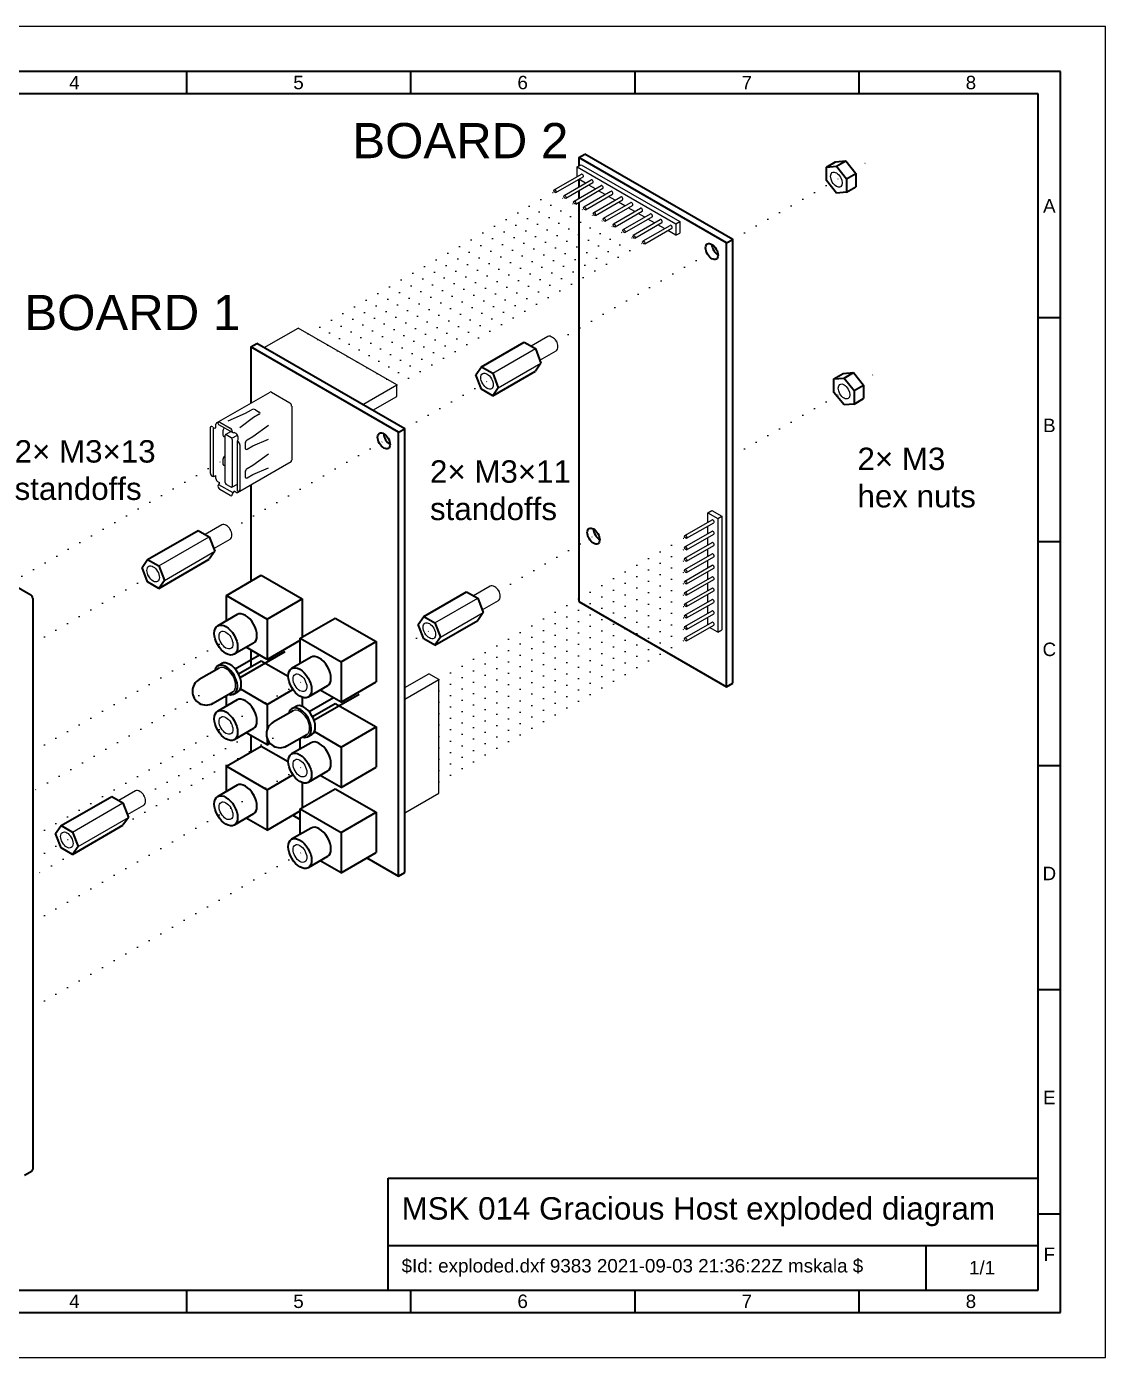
# Model space of a CAD drawing. Header units: millimetres. Extents: x 0 to 420, y 0 to 297.
# Drawn here: x 179.3 to 420, y 0 to 297 of the extents above; entities that cross this region are included whole.
import ezdxf

# ---------------------------------------------------------------- set-up
doc = ezdxf.new("R2010")
doc.units = ezdxf.units.MM
doc.linetypes.add('ACAD_ISO07W100', pattern=[3, 0.1, -2.9])
for name, color, linetype, lineweight, true_color in [('assembly lines', 14, 'ACAD_ISO07W100', 25, 0x800000), ('details', 7, 'Continuous', 25, 0x000000), ('frame', 5, 'Continuous', 35, 0x0000ff), ('holes', 7, 'Continuous', 35, 0x000000), ('notes', 94, 'Continuous', 25, 0x008000), ('outlines', 7, 'Continuous', 35, 0x000000), ('paper outline', 1, 'Continuous', 25, 0xff0000)]:
    doc.layers.add(name, color=color, linetype=linetype, lineweight=lineweight, true_color=true_color)
doc.styles.add('textstyle0', font='')
doc.styles.add('textstyle10', font='')
doc.styles.add('textstyle18', font='')
doc.styles.add('textstyle19', font='')
doc.styles.add('textstyle2', font='')
doc.styles.add('textstyle20', font='')
doc.styles.add('textstyle21', font='')
doc.styles.add('textstyle22', font='')
doc.styles.add('textstyle23', font='')
doc.styles.add('textstyle24', font='')
doc.styles.add('textstyle25', font='')
doc.styles.add('textstyle26', font='')
doc.styles.add('textstyle27', font='')
doc.styles.add('textstyle28', font='')
doc.styles.add('textstyle29', font='')
doc.styles.add('textstyle30', font='')
doc.styles.add('textstyle34', font='')
doc.styles.add('textstyle35', font='')
doc.styles.add('textstyle36', font='')
doc.styles.add('textstyle38', font='')
doc.styles.add('textstyle39', font='')
doc.styles.add('textstyle4', font='')
doc.styles.add('textstyle6', font='')
doc.styles.add('textstyle8', font='')
doc.styles.get('textstyle0').set_extended_font_data('Nimbus Sans L')
doc.styles.get('textstyle10').set_extended_font_data('Nimbus Sans L')
doc.styles.get('textstyle18').set_extended_font_data('Nimbus Sans L')
doc.styles.get('textstyle19').set_extended_font_data('Nimbus Sans L')
doc.styles.get('textstyle2').set_extended_font_data('Nimbus Sans L')
doc.styles.get('textstyle20').set_extended_font_data('Nimbus Sans L')
doc.styles.get('textstyle21').set_extended_font_data('Nimbus Sans L')
doc.styles.get('textstyle22').set_extended_font_data('Nimbus Sans L')
doc.styles.get('textstyle23').set_extended_font_data('Nimbus Sans L')
doc.styles.get('textstyle24').set_extended_font_data('Nimbus Sans L')
doc.styles.get('textstyle25').set_extended_font_data('Nimbus Sans L')
doc.styles.get('textstyle26').set_extended_font_data('Nimbus Sans L')
doc.styles.get('textstyle27').set_extended_font_data('Nimbus Sans L')
doc.styles.get('textstyle28').set_extended_font_data('Nimbus Sans L')
doc.styles.get('textstyle29').set_extended_font_data('Nimbus Sans L')
doc.styles.get('textstyle30').set_extended_font_data('Nimbus Sans L')
doc.styles.get('textstyle34').set_extended_font_data('Nimbus Sans L')
doc.styles.get('textstyle35').set_extended_font_data('Nimbus Sans L')
doc.styles.get('textstyle36').set_extended_font_data('Nimbus Sans L')
doc.styles.get('textstyle38').set_extended_font_data('Nimbus Sans L')
doc.styles.get('textstyle39').set_extended_font_data('Nimbus Sans L')
doc.styles.get('textstyle4').set_extended_font_data('Nimbus Sans L')
doc.styles.get('textstyle6').set_extended_font_data('Nimbus Sans L')
doc.styles.get('textstyle8').set_extended_font_data('Nimbus Sans L')

msp = doc.modelspace()

# ---------------------------------------------------------------- linework, layer by layer
at = {"layer": 'assembly lines'}
for p, q in [((363.73, 265), (368.06, 267.5)), ((336.9, 249.51), (360.92, 263.38)), ((242.13, 228.45), (297.24, 260.27)), ((244.33, 227.18), (299.44, 258.99)), ((246.53, 225.91), (301.64, 257.72)), ((248.73, 224.64), (303.83, 256.45)), ((250.93, 223.37), (306.03, 255.18)), ((253.13, 222.1), (308.23, 253.91)), ((255.33, 220.83), (310.43, 252.64)), ((257.53, 219.56), (312.63, 251.37)), ((259.73, 218.29), (314.83, 250.1)), ((261.93, 217.02), (317.03, 248.83)), ((297.55, 226.79), (333.19, 247.37)), ((365.44, 217.72), (369.77, 220.22)), ((263.72, 207.26), (283.05, 218.42)), ((336.9, 201.25), (362.63, 216.1)), ((224.79, 184.78), (260.02, 205.12)), ((175.66, 172.85), (223.62, 200.54)), ((271.28, 151.3), (326.38, 183.11)), ((284.67, 171.09), (306.79, 183.87)), ((271.28, 148.76), (326.38, 180.57)), ((180.7, 159.32), (208.56, 175.41)), ((271.28, 146.22), (326.38, 178.03)), ((271.28, 143.68), (326.38, 175.49)), ((271.28, 141.14), (326.38, 172.95)), ((271.28, 138.6), (326.38, 170.41)), ((271.28, 136.06), (326.38, 167.87)), ((271.28, 133.52), (326.38, 165.33)), ((180.7, 135.19), (224.9, 160.72)), ((263.72, 159), (270.17, 162.72)), ((271.28, 130.98), (326.38, 162.79)), ((271.28, 128.44), (326.38, 160.25)), ((180.7, 116.14), (241.4, 151.19)), ((217.78, 147.72), (180.7, 126.3)), ((234.28, 138.19), (180.7, 107.25)), ((205.53, 125.4), (229.08, 139)), ((180.7, 97.09), (241.4, 132.14)), ((180.7, 111.06), (189.3, 116.03)), ((180.7, 78.04), (241.4, 113.09))]:
    msp.add_line(p, q, dxfattribs=at)
at = {"layer": 'details'}
for p, q in [((302.2, 265.67), (303.06, 266.17)), ((302.2, 265.67), (324.2, 252.97)), ((302.2, 263.55), (302.2, 265.67)), ((303.06, 266.17), (325.06, 253.47)), ((297.06, 260.59), (303.11, 264.08)), ((297.43, 259.95), (303.48, 263.45)), ((299.26, 259.32), (305.31, 262.81)), ((299.63, 258.68), (305.68, 262.18)), ((301.46, 258.05), (307.51, 261.54)), ((304.03, 262.07), (302.57, 262.92)), ((306.23, 260.8), (304.77, 261.65)), ((301.83, 257.41), (307.88, 260.91)), ((303.66, 256.78), (309.71, 260.27)), ((304.03, 256.14), (310.08, 259.64)), ((305.86, 255.51), (311.91, 259)), ((308.43, 259.53), (306.96, 260.38)), ((310.63, 258.26), (309.16, 259.11)), ((306.23, 254.87), (312.28, 258.37)), ((308.06, 254.24), (314.11, 257.73)), ((308.43, 253.6), (314.48, 257.1)), ((310.26, 252.97), (316.31, 256.46)), ((310.63, 252.33), (316.68, 255.83)), ((312.83, 256.99), (311.36, 257.84)), ((315.03, 255.72), (313.56, 256.57)), ((312.46, 251.7), (318.51, 255.19)), ((312.83, 251.06), (318.88, 254.56)), ((314.66, 250.43), (320.71, 253.92)), ((315.03, 249.79), (321.08, 253.29)), ((317.23, 254.45), (315.76, 255.3)), ((316.86, 249.16), (322.91, 252.65)), ((319.43, 253.18), (317.96, 254.03)), ((321.63, 251.91), (320.16, 252.76)), ((324.2, 252.97), (325.06, 253.47)), ((324.2, 252.97), (324.2, 250.43)), ((325.06, 253.47), (325.06, 250.93)), ((317.23, 248.52), (323.28, 252.02)), ((324.2, 250.43), (322.36, 251.49)), ((324.2, 250.43), (325.06, 250.93)), ((232.37, 225.36), (239.93, 229.72)), ((261.93, 217.02), (239.93, 229.72)), ((295.64, 227.81), (291.92, 225.66)), ((283.32, 219.63), (292.85, 225.13)), ((293.85, 222.54), (297.48, 224.63)), ((284.57, 216.41), (294.09, 221.91)), ((254.37, 212.66), (261.93, 217.02)), ((261.93, 214.48), (261.93, 217.02)), ((221.71, 208.54), (233.67, 215.44)), ((233.97, 215.41), (238.04, 213.06)), ((256.57, 211.39), (261.93, 214.48)), ((228.21, 210.74), (229.51, 211.49)), ((230.38, 211.49), (231.24, 210.99)), ((238.48, 212.31), (238.48, 200.21)), ((221.59, 207.42), (221.59, 208.26)), ((222.15, 208.23), (225.35, 206.38)), ((222.45, 208.71), (224.79, 207.36)), ((224.32, 208.99), (228.21, 210.74)), ((229.95, 209.74), (226.91, 207.49)), ((233.28, 207.96), (229.82, 205.46)), ((231.24, 210.49), (229.95, 209.74)), ((220.33, 197.39), (220.33, 207.49)), ((221.02, 196.58), (221.02, 207.5)), ((223.15, 206.81), (223.15, 205.81)), ((223.62, 195.29), (223.62, 205.79)), ((223.72, 205.97), (224.9, 206.65)), ((223.88, 205.94), (224.97, 205.31)), ((225.15, 205.12), (226.4, 205.84)), ((226.09, 206.16), (225.66, 206.41)), ((226.52, 204.76), (226.52, 205.41)), ((229.82, 205.46), (228.52, 204.71)), ((229.82, 203.46), (233.28, 204.96)), ((225.23, 204.86), (225.23, 194.36)), ((226.37, 193.42), (226.37, 204.59)), ((226.91, 203.69), (226.91, 193.59)), ((228.08, 203.96), (228.08, 202.96)), ((228.52, 202.71), (229.82, 203.46)), ((223.15, 200.41), (223.15, 199.41)), ((226.4, 193.03), (238.35, 199.93)), ((229.82, 199.06), (228.52, 198.31)), ((233.28, 201.56), (229.82, 199.06)), ((221.28, 196.64), (221.59, 196.81)), ((221.59, 196.16), (221.59, 196.81)), ((228.08, 197.56), (228.08, 196.56)), ((228.52, 196.31), (229.82, 197.06)), ((229.82, 197.06), (233.28, 198.56)), ((222.45, 195.16), (222.02, 195.41)), ((222.15, 194.84), (225.35, 192.99)), ((224.79, 192.36), (222.45, 193.71)), ((224.97, 194.21), (223.88, 194.84)), ((225.15, 194.2), (226.37, 194.9)), ((226.09, 193.06), (225.66, 193.31)), ((331.34, 188.52), (332.21, 189.02)), ((331.34, 188.52), (333.54, 187.25)), ((331.34, 186.4), (331.34, 188.52)), ((332.21, 189.02), (334.41, 187.75)), ((333.54, 187.25), (334.41, 187.75)), ((333.54, 187.25), (333.54, 161.84)), ((334.41, 187.75), (334.41, 162.34)), ((222.89, 185.81), (219.17, 183.66)), ((326.2, 183.43), (332.26, 186.93)), ((326.2, 180.89), (332.26, 184.39)), ((326.58, 182.8), (332.63, 186.29)), ((331.34, 183.86), (331.34, 185.55)), ((208.83, 176.63), (220.09, 183.13)), ((221.1, 180.53), (224.72, 182.62)), ((326.2, 178.35), (332.26, 181.85)), ((326.58, 180.26), (332.63, 183.75)), ((326.58, 177.72), (332.63, 181.21)), ((331.34, 181.32), (331.34, 183.01)), ((210.08, 173.41), (221.34, 179.91)), ((326.2, 175.81), (332.26, 179.31)), ((326.58, 175.18), (332.63, 178.67)), ((331.34, 178.78), (331.34, 180.47)), ((326.2, 173.27), (332.26, 176.77)), ((326.58, 172.64), (332.63, 176.13)), ((331.34, 176.24), (331.34, 177.93)), ((331.34, 173.7), (331.34, 175.39)), ((326.2, 170.73), (332.26, 174.23)), ((326.58, 170.1), (332.63, 173.59)), ((331.34, 171.16), (331.34, 172.85)), ((270.44, 163.93), (279.97, 169.43)), ((282.76, 172.11), (279.05, 169.97)), ((326.2, 168.19), (332.26, 171.69)), ((326.58, 167.56), (332.63, 171.05)), ((331.34, 168.62), (331.34, 170.31)), ((280.98, 166.84), (284.6, 168.93)), ((326.2, 165.65), (332.26, 169.15)), ((326.2, 163.11), (332.26, 166.61)), ((326.58, 165.02), (332.63, 168.51)), ((331.34, 166.08), (331.34, 167.77)), ((271.69, 160.71), (281.22, 166.22)), ((326.2, 160.57), (332.26, 164.07)), ((326.58, 162.48), (332.63, 165.97)), ((326.58, 159.94), (332.63, 163.43)), ((331.34, 163.54), (331.34, 165.23)), ((333.54, 161.84), (331.71, 162.9)), ((333.54, 161.84), (334.41, 162.34)), ((263.72, 149.47), (269.08, 152.57)), ((271.28, 151.3), (269.08, 152.57)), ((263.72, 146.93), (271.28, 151.3)), ((271.28, 125.9), (271.28, 151.3)), ((203.63, 126.42), (199.91, 124.28)), ((263.72, 121.53), (271.28, 125.9)), ((189.57, 117.24), (200.83, 123.74)), ((201.84, 121.15), (205.46, 123.24)), ((190.82, 114.02), (202.08, 120.52))]:
    msp.add_line(p, q, dxfattribs=at)
for centre, major_axis in [((360, 262.85), (-0.92, 1.59)), ((297.24, 260.27), (-0.184, 0.318)), ((299.44, 258.99), (-0.184, 0.318)), ((301.64, 257.72), (-0.184, 0.318)), ((303.83, 256.45), (-0.184, 0.318)), ((306.03, 255.18), (-0.184, 0.318)), ((308.23, 253.91), (-0.184, 0.318)), ((310.43, 252.64), (-0.184, 0.318)), ((312.63, 251.37), (-0.184, 0.318)), ((314.83, 250.1), (-0.184, 0.318)), ((317.03, 248.83), (-0.184, 0.318)), ((282.07, 217.85), (-0.98, 1.7)), ((361.71, 215.57), (-0.92, 1.59)), ((326.38, 183.11), (-0.184, 0.318)), ((326.38, 180.57), (-0.184, 0.318)), ((326.38, 178.03), (-0.184, 0.318)), ((207.58, 174.85), (-0.98, 1.7)), ((326.38, 175.49), (-0.184, 0.318)), ((326.38, 172.95), (-0.184, 0.318)), ((326.38, 170.41), (-0.184, 0.318)), ((326.38, 167.87), (-0.184, 0.318)), ((269.19, 162.16), (-0.98, 1.7)), ((326.38, 165.33), (-0.184, 0.318)), ((223.81, 160.09), (-1.09, 1.88)), ((326.38, 162.79), (-0.184, 0.318)), ((326.38, 160.25), (-0.184, 0.318)), ((240.31, 150.56), (-1.09, 1.88)), ((223.81, 141.04), (-1.09, 1.88)), ((240.31, 131.51), (-1.09, 1.88)), ((223.81, 121.99), (-1.09, 1.88)), ((188.32, 115.47), (-0.98, 1.7)), ((240.31, 112.46), (-1.09, 1.88))]:
    msp.add_ellipse(centre, major_axis=major_axis, ratio=0.57735, dxfattribs=at)
for centre, major_axis, start_param, end_param in [((303.3, 263.77), (-0.184, 0.318), 3.141537, 0.000014), ((305.5, 262.49), (-0.184, 0.318), 3.141537, 0.000014), ((307.7, 261.22), (-0.184, 0.318), 3.141537, 0.000014), ((309.9, 259.95), (-0.184, 0.318), 3.141537, 0.000014), ((312.1, 258.68), (-0.184, 0.318), 3.141537, 0.000014), ((314.3, 257.41), (-0.184, 0.318), 3.141537, 0.000014), ((316.5, 256.14), (-0.184, 0.318), 3.141537, 0.000014), ((318.7, 254.87), (-0.184, 0.318), 3.141537, 0.000014), ((320.9, 253.6), (-0.184, 0.318), 3.141537, 0.000014), ((323.1, 252.33), (-0.184, 0.318), 3.141537, 0.000014), ((296.56, 226.22), (-0.92, 1.59), 5.403174, 0), ((296.79, 226.35), (-0.75, 1.3), 3.822504, 5.602278), ((296.56, 226.22), (-0.92, 1.59), 3.141593, 4.021609), ((233.97, 214.91), (-0.306, 0.53), 5.497787, 0), ((229.95, 211.24), (-0.612, 0), 3.926991, 5.497787), ((230.81, 210.74), (0.612, 0), 5.497787, 0.785398), ((238.04, 212.56), (-0.306, 0.53), 3.926991, 5.497787), ((222.02, 208.01), (-0.306, 0.53), 5.497787, 0.785398), ((222.45, 208.21), (-0.306, 0.53), 5.497787, 0.785398), ((222.45, 208.76), (-0.306, -0.53), 5.497787, 0), ((220.76, 207.24), (-0.306, 0.53), 5.270643, 0.785398), ((221.11, 207.94), (-0.306, 0.53), 1.750334, 2.356194), ((221.37, 207.59), (0.367, 0), 3.926991, 5.350329), ((223.58, 207.06), (-0.306, -0.53), 4.206112, 5.497787), ((223.58, 206.06), (-0.306, -0.53), 5.497787, 0.785398), ((223.88, 205.64), (-0.184, 0.318), 5.497787, 0.785398), ((224.79, 206.86), (-0.306, 0.53), 3.926991, 5.497787), ((224.97, 205.01), (-0.184, 0.318), 3.926991, 5.497787), ((225.66, 206.91), (-0.306, -0.53), 5.497787, 0.785398), ((226.09, 205.66), (-0.306, 0.53), 3.926991, 5.497787), ((226.74, 204.59), (0.367, 0), 2.356194, 3.926991), ((226.48, 203.94), (-0.306, 0.53), 3.926991, 5.497787), ((228.52, 204.21), (-0.306, -0.53), 3.926991, 5.497787), ((228.52, 203.21), (-0.306, -0.53), 5.497787, 0.785398), ((223.58, 200.66), (-0.306, -0.53), 3.926991, 5.497787), ((223.58, 199.66), (-0.306, -0.53), 5.497787, 0.785398), ((238.04, 200.46), (-0.306, 0.53), 3.141593, 3.926991), ((220.76, 197.14), (-0.306, 0.53), 0.785398, 2.356194), ((221.02, 196.79), (0.367, 0), 3.926991, 5.497787), ((222.02, 195.91), (-0.306, 0.53), 0.785398, 2.356194), ((228.52, 197.81), (-0.306, -0.53), 3.926991, 5.497787), ((228.52, 196.81), (-0.306, -0.53), 5.497787, 0.785398), ((222.45, 194.66), (-0.306, -0.53), 3.926991, 5.497787), ((222.45, 194.21), (-0.306, 0.53), 0.785398, 2.356194), ((223.88, 195.14), (-0.184, 0.318), 0.785398, 2.356194), ((224.97, 194.51), (-0.184, 0.318), 2.356194, 3.926991), ((225.66, 192.81), (-0.306, -0.53), 3.926991, 5.497787), ((226.09, 193.56), (-0.306, 0.53), 2.356194, 3.926991), ((226.48, 193.84), (-0.306, 0.53), 2.105034, 3.926991), ((224.79, 192.86), (-0.306, 0.53), 2.356194, 3.926991), ((223.81, 184.22), (-0.92, 1.59), 5.403174, 0), ((224.04, 184.35), (-0.75, 1.3), 3.822504, 5.602278), ((332.44, 186.61), (-0.184, 0.318), 3.141537, 0.000014), ((332.44, 184.07), (-0.184, 0.318), 3.141537, 0.000014), ((223.81, 184.22), (-0.92, 1.59), 3.141593, 4.021609), ((332.44, 181.53), (-0.184, 0.318), 3.141537, 0.000014), ((332.44, 178.99), (-0.184, 0.318), 3.141537, 0.000014), ((332.44, 176.45), (-0.184, 0.318), 3.141537, 0.000014), ((283.68, 170.52), (-0.92, 1.59), 5.403174, 0), ((332.44, 173.91), (-0.184, 0.318), 3.141537, 0.000014), ((283.92, 170.66), (-0.75, 1.3), 3.822504, 5.602278), ((283.68, 170.52), (-0.92, 1.59), 3.141593, 4.021609), ((332.44, 171.37), (-0.184, 0.318), 3.141537, 0.000014), ((332.44, 168.83), (-0.184, 0.318), 3.141537, 0.000014), ((332.44, 166.29), (-0.184, 0.318), 3.141537, 0.000014), ((332.44, 163.75), (-0.184, 0.318), 3.141537, 0.000014), ((223.81, 151.2), (-1.53, 2.65), 3.141593, 0), ((240.31, 141.67), (-1.53, 2.65), 3.141593, 0), ((204.54, 124.83), (-0.92, 1.59), 5.403174, 0), ((204.78, 124.97), (-0.75, 1.3), 3.822504, 5.602278), ((204.54, 124.83), (-0.92, 1.59), 3.141593, 4.021609)]:
    msp.add_ellipse(centre, major_axis=major_axis, ratio=0.57735, start_param=start_param, end_param=end_param, dxfattribs=at)
at = {"layer": 'frame'}
for p, q in [((410, 287), (10, 287)), ((215, 287), (215, 282)), ((265, 287), (265, 282)), ((315, 287), (315, 282)), ((365, 287), (365, 282)), ((410, 10), (410, 287)), ((405, 282), (15, 282)), ((405, 15), (405, 282)), ((410, 232), (405, 232)), ((410, 182), (405, 182)), ((410, 132), (405, 132)), ((410, 82), (405, 82)), ((260, 25), (260, 40)), ((260, 40), (405, 40)), ((410, 32), (405, 32)), ((260, 15), (260, 25)), ((260, 25), (405, 25)), ((380, 15), (380, 25)), ((15, 15), (405, 15)), ((215, 15), (215, 10)), ((265, 15), (265, 10)), ((315, 15), (315, 10)), ((365, 15), (365, 10)), ((10, 10), (410, 10))]:
    msp.add_line(p, q, dxfattribs=at)
at = {"layer": 'holes'}
for centre in [(332.21, 246.8), (259.04, 204.55), (305.81, 183.3)]:
    msp.add_ellipse(centre, major_axis=(-0.98, 1.7), ratio=0.57735, dxfattribs=at)
for centre in [(333.6, 247.6), (260.42, 205.35), (307.2, 184.1)]:
    msp.add_ellipse(centre, major_axis=(-0.98, 1.7), ratio=0.57735, start_param=0.78537, end_param=2.356223, dxfattribs=at)
at = {"layer": 'outlines'}
for p, q in [((302.51, 267.76), (303.9, 268.56)), ((335.51, 248.71), (302.51, 267.76)), ((302.51, 267.76), (302.51, 265.85)), ((336.9, 249.51), (303.9, 268.56)), ((357.75, 265.65), (359.83, 266.85)), ((357.75, 265.65), (360, 265.85)), ((357.75, 262.65), (357.75, 265.65)), ((359.83, 266.85), (362.08, 267.05)), ((360, 265.85), (362.08, 267.05)), ((360, 265.85), (362.26, 263.05)), ((362.08, 267.05), (364.33, 264.25)), ((302.51, 262.89), (302.51, 261.2)), ((360, 259.85), (357.75, 262.65)), ((362.26, 263.05), (364.33, 264.25)), ((362.26, 263.05), (362.26, 260.05)), ((364.33, 264.25), (364.33, 261.25)), ((302.51, 260.35), (302.51, 258.66)), ((362.26, 260.05), (360, 259.85)), ((362.26, 260.05), (364.33, 261.25)), ((302.51, 257.81), (302.51, 168.69)), ((335.51, 248.71), (336.9, 249.51)), ((336.9, 150.44), (336.9, 249.51)), ((335.51, 149.64), (335.51, 248.71)), ((229.34, 225.51), (230.72, 226.31)), ((263.72, 207.26), (230.72, 226.31)), ((280.82, 221.07), (290.35, 226.57)), ((290.35, 226.57), (292.85, 225.13)), ((262.34, 206.46), (229.34, 225.51)), ((229.34, 225.51), (229.34, 212.95)), ((292.85, 225.13), (294.09, 221.91)), ((279.57, 219.3), (280.82, 221.07)), ((280.82, 221.07), (283.32, 219.63)), ((283.32, 214.63), (292.85, 220.13)), ((294.09, 221.91), (292.85, 220.13)), ((280.82, 216.08), (279.57, 219.3)), ((283.32, 219.63), (284.57, 216.41)), ((359.46, 218.37), (361.54, 219.57)), ((359.46, 218.37), (361.71, 218.57)), ((359.46, 215.37), (359.46, 218.37)), ((361.54, 219.57), (363.79, 219.77)), ((361.71, 218.57), (363.79, 219.77)), ((361.71, 218.57), (363.96, 215.77)), ((363.79, 219.77), (366.04, 216.97)), ((363.96, 215.77), (366.04, 216.97)), ((366.04, 216.97), (366.04, 213.97)), ((283.32, 214.63), (280.82, 216.08)), ((284.57, 216.41), (283.32, 214.63)), ((361.71, 212.57), (359.46, 215.37)), ((363.96, 215.77), (363.96, 212.77)), ((363.96, 212.77), (366.04, 213.97)), ((363.96, 212.77), (361.71, 212.57)), ((262.34, 206.46), (263.72, 207.26)), ((262.34, 107.4), (262.34, 206.46)), ((263.72, 108.2), (263.72, 207.26)), ((229.34, 194.73), (229.34, 173.18)), ((146.23, 189.85), (180.26, 170.2)), ((206.34, 178.07), (217.59, 184.57)), ((217.59, 184.57), (220.09, 183.13)), ((220.09, 183.13), (221.34, 179.91)), ((221.34, 179.91), (220.09, 178.13)), ((205.09, 176.29), (206.34, 178.07)), ((206.34, 173.07), (205.09, 176.29)), ((206.34, 178.07), (208.83, 176.63)), ((208.83, 171.63), (220.09, 178.13)), ((208.83, 176.63), (210.08, 173.41)), ((208.83, 171.63), (206.34, 173.07)), ((210.08, 173.41), (208.83, 171.63)), ((223.9, 170.04), (231.69, 174.54)), ((231.69, 174.54), (240.79, 169.29)), ((180.7, 169.45), (180.7, 41.94)), ((223.9, 164.38), (223.9, 170.04)), ((223.9, 170.04), (232.99, 164.79)), ((267.94, 165.38), (277.47, 170.88)), ((277.47, 170.88), (279.97, 169.43)), ((279.97, 169.43), (281.22, 166.22)), ((232.99, 164.79), (240.79, 169.29)), ((240.79, 169.29), (240.79, 160.74)), ((302.51, 168.69), (335.51, 149.64)), ((226.31, 165.77), (221.98, 163.27)), ((232.99, 164.79), (232.99, 155.79)), ((240.4, 160.51), (248.19, 165.01)), ((248.19, 165.01), (257.29, 159.76)), ((266.69, 163.6), (267.94, 165.38)), ((267.94, 160.38), (266.69, 163.6)), ((267.94, 165.38), (270.44, 163.93)), ((270.44, 158.94), (279.97, 164.44)), ((270.44, 163.93), (271.69, 160.71)), ((281.22, 166.22), (279.97, 164.44)), ((240.4, 154.86), (240.4, 160.51)), ((240.4, 160.51), (249.49, 155.26)), ((270.44, 158.94), (267.94, 160.38)), ((271.69, 160.71), (270.44, 158.94)), ((229.98, 159.41), (225.65, 156.91)), ((226.95, 151.74), (237.04, 157.56)), ((232.99, 155.79), (228.35, 158.47)), ((229.34, 157.9), (229.34, 154.13)), ((232.99, 155.79), (240.4, 160.06)), ((249.49, 155.26), (257.29, 159.76)), ((257.29, 159.76), (257.29, 150.76)), ((222.01, 154.33), (222.87, 154.83)), ((225.85, 153.64), (231.28, 156.78)), ((226.6, 152.54), (231.69, 155.49)), ((231.69, 155.49), (237.71, 152.01)), ((242.8, 156.24), (238.47, 153.74)), ((249.49, 155.26), (249.49, 146.26)), ((222.28, 153.85), (217.87, 151.3)), ((220.93, 146), (225.34, 148.55)), ((225.62, 148.07), (226.49, 148.57)), ((227.03, 149.18), (232.99, 145.74)), ((232.99, 145.74), (238.75, 149.06)), ((246.48, 149.88), (242.15, 147.38)), ((249.49, 146.26), (244.85, 148.94)), ((249.49, 146.26), (257.29, 150.76)), ((335.51, 149.64), (336.9, 150.44)), ((226.31, 146.72), (221.98, 144.22)), ((223.9, 145.33), (223.9, 147.71)), ((232.99, 145.74), (232.99, 140.1)), ((240.79, 147.34), (240.79, 145.31)), ((242.35, 144.12), (247.78, 147.25)), ((243.09, 143.02), (248.19, 145.96)), ((243.45, 142.21), (253.54, 148.04)), ((248.19, 145.96), (257.29, 140.71)), ((238.78, 144.32), (234.36, 141.77)), ((238.51, 144.8), (239.37, 145.3)), ((229.98, 140.36), (225.65, 137.86)), ((243.53, 139.66), (249.49, 136.21)), ((249.49, 136.21), (257.29, 140.71)), ((257.29, 140.71), (257.29, 131.71)), ((232.99, 136.74), (228.35, 139.42)), ((229.34, 138.85), (229.34, 135.08)), ((232.99, 138.14), (232.99, 136.74)), ((232.99, 136.74), (233.6, 137.09)), ((237.43, 136.47), (241.84, 139.02)), ((242.8, 137.19), (238.47, 134.69)), ((240.4, 135.8), (240.4, 138.19)), ((242.12, 138.54), (242.98, 139.04)), ((223.9, 131.94), (231.69, 136.44)), ((231.69, 136.44), (237.71, 132.96)), ((249.49, 136.21), (249.49, 127.21)), ((223.9, 126.28), (223.9, 131.94)), ((223.9, 131.94), (232.99, 126.69)), ((246.48, 130.83), (242.15, 128.33)), ((249.49, 127.21), (257.29, 131.71)), ((232.99, 126.69), (238.75, 130.01)), ((240.79, 128.29), (240.79, 122.64)), ((249.49, 127.21), (244.85, 129.89)), ((187.07, 118.69), (198.33, 125.19)), ((198.33, 125.19), (200.83, 123.74)), ((226.31, 127.67), (221.98, 125.17)), ((232.99, 126.69), (232.99, 117.69)), ((240.4, 122.41), (248.19, 126.91)), ((248.19, 126.91), (257.29, 121.66)), ((200.83, 123.74), (202.08, 120.52)), ((232.99, 117.69), (240.4, 121.96)), ((240.4, 116.75), (240.4, 122.41)), ((240.4, 122.41), (249.49, 117.16)), ((202.08, 120.52), (200.83, 118.75)), ((229.98, 121.3), (225.65, 118.8)), ((232.99, 117.69), (228.35, 120.37)), ((238.75, 121.01), (240.4, 120.06)), ((249.49, 117.16), (257.29, 121.66)), ((257.29, 121.66), (257.29, 112.66)), ((185.82, 116.91), (187.07, 118.69)), ((187.07, 113.69), (185.82, 116.91)), ((187.07, 118.69), (189.57, 117.24)), ((189.57, 112.25), (200.83, 118.75)), ((189.57, 117.24), (190.82, 114.02)), ((242.8, 118.14), (238.47, 115.64)), ((249.49, 117.16), (249.49, 108.16)), ((189.57, 112.25), (187.07, 113.69)), ((190.82, 114.02), (189.57, 112.25)), ((246.48, 111.78), (242.15, 109.28)), ((249.49, 108.16), (244.85, 110.84)), ((249.49, 108.16), (257.29, 112.66)), ((255.25, 111.49), (262.34, 107.4)), ((262.34, 107.4), (263.72, 108.2)), ((178.84, 40.66), (180.57, 41.66))]:
    msp.add_line(p, q, dxfattribs=at)
for centre in [(219.4, 148.65), (235.89, 139.12)]:
    msp.add_arc(centre, 3.06, 120, 300, dxfattribs=at)
for centre, major_axis, start_param, end_param in [((180.26, 169.7), (-0.306, 0.53), 3.926991, 5.497787), ((228.14, 162.59), (-1.84, 3.18), 3.141593, 0), ((223.81, 151.2), (-1.81, 3.13), 2.581974, 0.559619), ((224.68, 151.7), (-1.81, 3.13), 3.141593, 0), ((244.64, 153.06), (-1.84, 3.18), 3.141593, 0), ((228.14, 143.54), (-1.84, 3.18), 3.141593, 0), ((241.18, 142.17), (-1.81, 3.13), 3.141593, 0), ((240.31, 141.67), (-1.81, 3.13), 2.581974, 0.559619), ((244.64, 134.01), (-1.84, 3.18), 3.141593, 0), ((228.14, 124.49), (-1.84, 3.18), 3.141593, 0), ((244.64, 114.96), (-1.84, 3.18), 3.141593, 0), ((180.26, 42.19), (-0.306, 0.53), 3.141593, 3.926991)]:
    msp.add_ellipse(centre, major_axis=major_axis, ratio=0.57735, start_param=start_param, end_param=end_param, dxfattribs=at)
for centre in [(223.81, 160.09), (240.31, 150.56), (223.81, 141.04), (240.31, 131.51), (223.81, 121.99), (240.31, 112.46)]:
    msp.add_ellipse(centre, major_axis=(-1.84, 3.18), ratio=0.57735, dxfattribs=at)
at = {"layer": 'paper outline'}
for p, q in [((420, 297), (0, 297)), ((420, 0), (420, 297)), ((0, 0), (420, 0))]:
    msp.add_line(p, q, dxfattribs=at)

# ---------------------------------------------------------------- texts
at = {"layer": 'frame'}
for s, insert, char_height, attachment_point, style in [('4', (190, 284.5), 3, 5, 'textstyle19'), ('5', (240, 284.5), 3, 5, 'textstyle21'), ('6', (290, 284.5), 3, 5, 'textstyle23'), ('7', (340, 284.5), 3, 5, 'textstyle25'), ('8', (390, 284.5), 3, 5, 'textstyle27'), ('A', (407.5, 257), 3, 5, 'textstyle0'), ('B', (407.5, 208), 3, 5, 'textstyle2'), ('C', (407.5, 158), 3, 5, 'textstyle4'), ('D', (407.5, 108), 3, 5, 'textstyle6'), ('E', (407.5, 58), 3, 5, 'textstyle8'), ('MSK 014 Gracious Host exploded diagram', (263, 32.5), 5, 4, 'textstyle29'), ('F', (407.5, 23), 3, 5, 'textstyle10'), ('$Id: exploded.dxf 9383 2021-09-03 21:36:22Z mskala $', (263, 20), 3, 4, 'textstyle28'), ('1/1', (392.5, 20), 3, 5, 'textstyle30'), ('4', (190, 12.5), 3, 5, 'textstyle18'), ('5', (240, 12.5), 3, 5, 'textstyle20'), ('6', (290, 12.5), 3, 5, 'textstyle22'), ('7', (340, 12.5), 3, 5, 'textstyle24'), ('8', (390, 12.5), 3, 5, 'textstyle26')]:
    msp.add_mtext(s, dxfattribs=dict(at, insert=insert, char_height=char_height, attachment_point=attachment_point, style=style))
at = {"layer": 'notes', "char_height": 5, "attachment_point": 4}
for s, insert, style in [('\\H7.85714;BOARD 2', (252.01, 271.5), 'textstyle39'), ('\\H7.85714;BOARD 1', (178.83, 233.14), 'textstyle38'), ('2× M3×13\\Pstandoffs', (176.67, 198), 'textstyle34'), ('2× M3\\Phex nuts', (364.7, 196.33), 'textstyle36'), ('2× M3×11\\Pstandoffs', (269.33, 193.5), 'textstyle35')]:
    msp.add_mtext(s, dxfattribs=dict(at, insert=insert, style=style))

doc.saveas('drawing.dxf')
